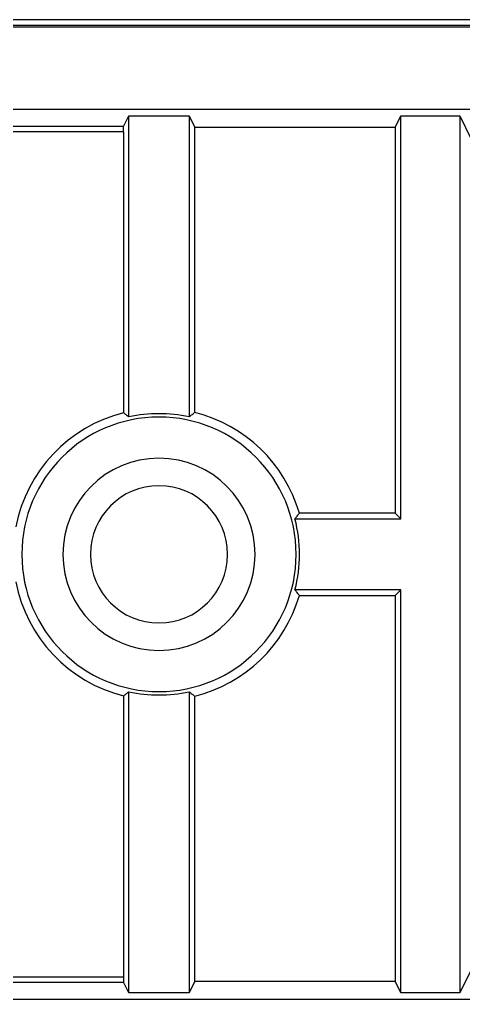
# Model space of a CAD drawing. Header units: inches. Extents: x 125 to 991, y -92 to 487.
# Drawn here: x 727.06 to 735.15, y 97.96 to 115.81 of the extents above; entities that cross this region are included whole.
import ezdxf

# ---------------------------------------------------------------- set-up
doc = ezdxf.new("R2010")
doc.units = ezdxf.units.IN

msp = doc.modelspace()

# ---------------------------------------------------------------- linework, layer by layer
at = {"color": 7, "linetype": 'Continuous'}
for p, q in [((721.7735768057403, 115.6726642059645), (920.887007772006, 115.6726642059645)), ((721.7734168382406, 114.1726642059645), (920.8862870503128, 114.1726642059645)), ((728.9560009388708, 113.8601880804606), (729.0511390282747, 114.0504787514669)), ((729.0511390282747, 114.0504787514669), (730.1497031099, 114.0504787514669)), ((729.0511390282747, 108.5698826284503), (729.0511390282747, 114.0504787514669)), ((730.1497031099, 114.0504787514669), (730.254425523389, 113.8410179723283)), ((730.1497031099, 114.0504787514669), (730.1497031098991, 108.5698826284512)), ((733.9063343780556, 113.8410179723283), (734.0110567915447, 114.0504787514669)), ((734.0110567915447, 106.7136683870378), (734.0110567915447, 114.0504787514669)), ((734.0110567915447, 114.0504787514669), (735.0834389404511, 114.0504787514669)), ((735.0834389404511, 114.0504787514669), (735.2928837674292, 113.6315571931897)), ((735.0834389404511, 114.0504787514669), (735.0834389404511, 98.08630284958679)), ((730.254425523389, 108.6527328312601), (730.254425523389, 113.8410179723283)), ((733.9063343780556, 113.8410179723283), (730.254425523389, 113.8410179723283)), ((733.9063343780556, 113.8410179723283), (733.9063343780556, 106.8183908005269)), ((728.9551434825764, 113.760203310945), (728.9551434825764, 108.6459303639983)), ((732.0788861105741, 106.7136683870378), (734.0110567915447, 106.7136683870378)), ((733.9063343780556, 106.8183908005269), (732.1585542865071, 106.8183908005266)), ((734.0110567915447, 106.7136683870378), (733.9063343780556, 106.8183908005269)), ((734.0110567915447, 105.423113214016), (732.0788861105741, 105.423113214016)), ((732.1585542865071, 105.3183908005271), (733.9063343780556, 105.3183908005269)), ((733.9063343780556, 105.3183908005269), (734.0110567915447, 105.423113214016)), ((733.9063343780556, 105.3183908005269), (733.9063343780556, 98.29576362872541)), ((734.0110567915447, 98.08630284958679), (734.0110567915447, 105.423113214016)), ((728.9551434825764, 103.4908512370554), (728.9551434825764, 98.3765782901088)), ((729.0511390282747, 98.08630284958679), (729.0511390282747, 103.5668989726034)), ((730.1497031099, 103.5668989726034), (730.1497031099, 98.08630284958679)), ((730.254425523389, 98.29576362872541), (730.254425523389, 103.4840487697935)), ((735.2928837674292, 98.50522440786403), (735.0834389404511, 98.08630284958679)), ((729.0511390282747, 98.08630284958679), (728.9560009388708, 98.27659352059311)), ((730.254425523389, 98.29576362872541), (730.1497031099, 98.08630284958679)), ((730.254425523389, 98.29576362872541), (733.9063343780556, 98.29576362872541)), ((734.0110567915447, 98.08630284958679), (733.9063343780556, 98.29576362872541)), ((777.0798881675739, 97.96411739508932), (721.7734168382406, 97.9641173950892)), ((730.1497031099, 98.08630284958679), (729.0511390282747, 98.08630284958679)), ((735.0834389404511, 98.08630284958679), (734.0110567915447, 98.08630284958679))]:
    msp.add_line(p, q, dxfattribs=at)
at = {"color": 124, "linetype": 'Continuous'}
for p, q in [((728.9560009388708, 113.8601880804606), (721.554618699651, 113.8601880804586)), ((728.9551434825764, 113.760203310945), (721.5546187063221, 113.7602032978363)), ((721.5546186962858, 98.37657829422102), (728.9551434825764, 98.3765782901088)), ((721.5546186996528, 98.27659352059311), (728.9560009388708, 98.27659352059311))]:
    msp.add_line(p, q, dxfattribs=at)
at = {"color": 7, "linetype": 'Continuous'}
for centre, radius, start, end in [((729.6004210690874, 106.0683908005269), 2.657083620233661, 104.0549182853085, 169.1536293645028), ((729.6004210690874, 106.0683908005268), 2.5, 0, 180), ((729.6004210690892, 106.0683908005268), 2.561088074535772, 77.61543921257956, 102.3845607875271), ((729.6004210690883, 106.0683908005262), 2.665810488024911, 16.3402160288587, 75.79863758624712), ((729.6004210690874, 106.0683908005268), 1.75, 0, 180), ((729.6004210690874, 106.0683908005268), 1.25, 0, 180), ((729.6004210690874, 106.0683908005267), 2.561088074535351, 345.4068022016371, 14.59319779837082), ((729.6004210690874, 106.0683908005268), 2.5, 180, 0), ((729.6004210690874, 106.0683908005268), 1.75, 180, 0), ((729.6004210690874, 106.0683908005268), 1.25, 180, 0), ((729.6004210690874, 106.0683908005268), 2.65708362023362, 190.8463706354949, 255.9450817146915), ((729.6004210690883, 106.0683908005274), 2.66581048802491, 284.2013624137529, 343.6597839711516), ((729.6004210690874, 106.0683908005268), 2.561088074535276, 257.6154392125262, 282.3845607874738)]:
    msp.add_arc(centre, radius, start, end, dxfattribs=at)
at = {"color": 124, "linetype": 'Continuous'}
for points in [[(721.7968202705254, 115.8058440621325), (771.5794353743588, 115.8058440621325), (821.3620504781913, 115.8058440621325), (871.1446736730979, 115.8058440844869), (920.9272968680054, 115.8058441068413)], [(721.7968202556533, 115.7058592926168), (771.5794353632039, 115.7058592926168), (821.3620504707544, 115.7058592926168), (871.1446575243765, 115.7058592945966), (920.9272645779986, 115.7058592965764)]]:
    msp.add_spline(points, degree=3, dxfattribs=at)
at = {"color": 7, "linetype": 'Continuous'}
for points in [[(728.9551434825764, 113.760203310945), (728.9551470037616, 113.7691058577472), (728.9551578764087, 113.7782301120099), (728.955176564152, 113.7874542090234), (728.9552035306262, 113.7966562840783), (728.9552262950313, 113.8027068245705), (728.9552528333782, 113.8086368083486), (728.9552829956122, 113.8144033884655), (728.955316631683, 113.8199637179736), (728.9553535915359, 113.8252749499258), (728.9553937251178, 113.8302942373749), (728.9554369512327, 113.8349926294063), (728.9554827575378, 113.8393267672071), (728.9555307505527, 113.8432792175385), (728.9555805367938, 113.8468325471613), (728.95563172278, 113.8499693228364), (728.9556839150284, 113.8526721113248), (728.9557370424648, 113.8549494299979), (728.9557904974629, 113.8568011341514), (728.9558439077466, 113.8582357697865), (728.9558970276669, 113.8592665329164), (728.9559494672924, 113.8599102997535), (728.9560009388708, 113.8601880804606)], [(729.0511390282747, 108.5698826284503), (729.0272212512411, 108.589044926238), (729.0031412713363, 108.6081911311034), (728.9792079722704, 108.6270787514368), (728.9551434825764, 108.6459303639983)], [(730.254425523389, 108.6527328312601), (730.2283443638646, 108.6323493149379), (730.2020642961818, 108.6116451068091), (730.1757753323493, 108.5907638645488), (730.1497031098991, 108.5698826284512)], [(732.0788861105741, 106.7136683870378), (732.09895434544, 106.7397355716042), (732.1190352118349, 106.7660295781445), (732.1388261152736, 106.7921498491727), (732.1585542865071, 106.8183908005266)], [(732.1585542865071, 105.3183908005271), (732.1387320289671, 105.3447564117744), (732.1190352118349, 105.3707520229093), (732.0989740757216, 105.3970202978024), (732.0788861105741, 105.423113214016)], [(728.9551434825764, 103.4908512370554), (728.9792055002392, 103.5097009059469), (729.0031412713363, 103.5285904699504), (729.027243339907, 103.5477543044717), (729.0511390282747, 103.5668989726034)], [(730.1497031099, 103.5668989726034), (730.1757733984098, 103.5460192789982), (730.202064297165, 103.525136493519), (730.2281147873011, 103.5046124293357), (730.254425523389, 103.4840487697935)], [(728.9551434825764, 98.3765782901088), (728.9551470037616, 98.36767574330906), (728.9551578764087, 98.35855148904727), (728.955176564152, 98.34932739203293), (728.9552035306262, 98.34012531697545), (728.9552262950313, 98.33407477648228), (728.9552528333782, 98.32814479270417), (728.9552829956122, 98.32237821258798), (728.955316631683, 98.31681788308043), (728.9553535915359, 98.31150665112841), (728.9553937251178, 98.3064873636788), (728.9554369512327, 98.30178897164745), (728.9554827575378, 98.29745483384659), (728.9555307505527, 98.2935023835152), (728.9555805367938, 98.28994905389243), (728.95563172278, 98.28681227821733), (728.9556839150284, 98.2841094897289), (728.9557370424648, 98.2818321710559), (728.9557904974629, 98.27998046690232), (728.9558439077466, 98.27854583126725), (728.9558970276651, 98.27751506813712), (728.9559494672887, 98.27687130130488), (728.9560009388708, 98.27659352059311)]]:
    msp.add_spline(points, degree=3, dxfattribs=at)

doc.saveas('drawing.dxf')
